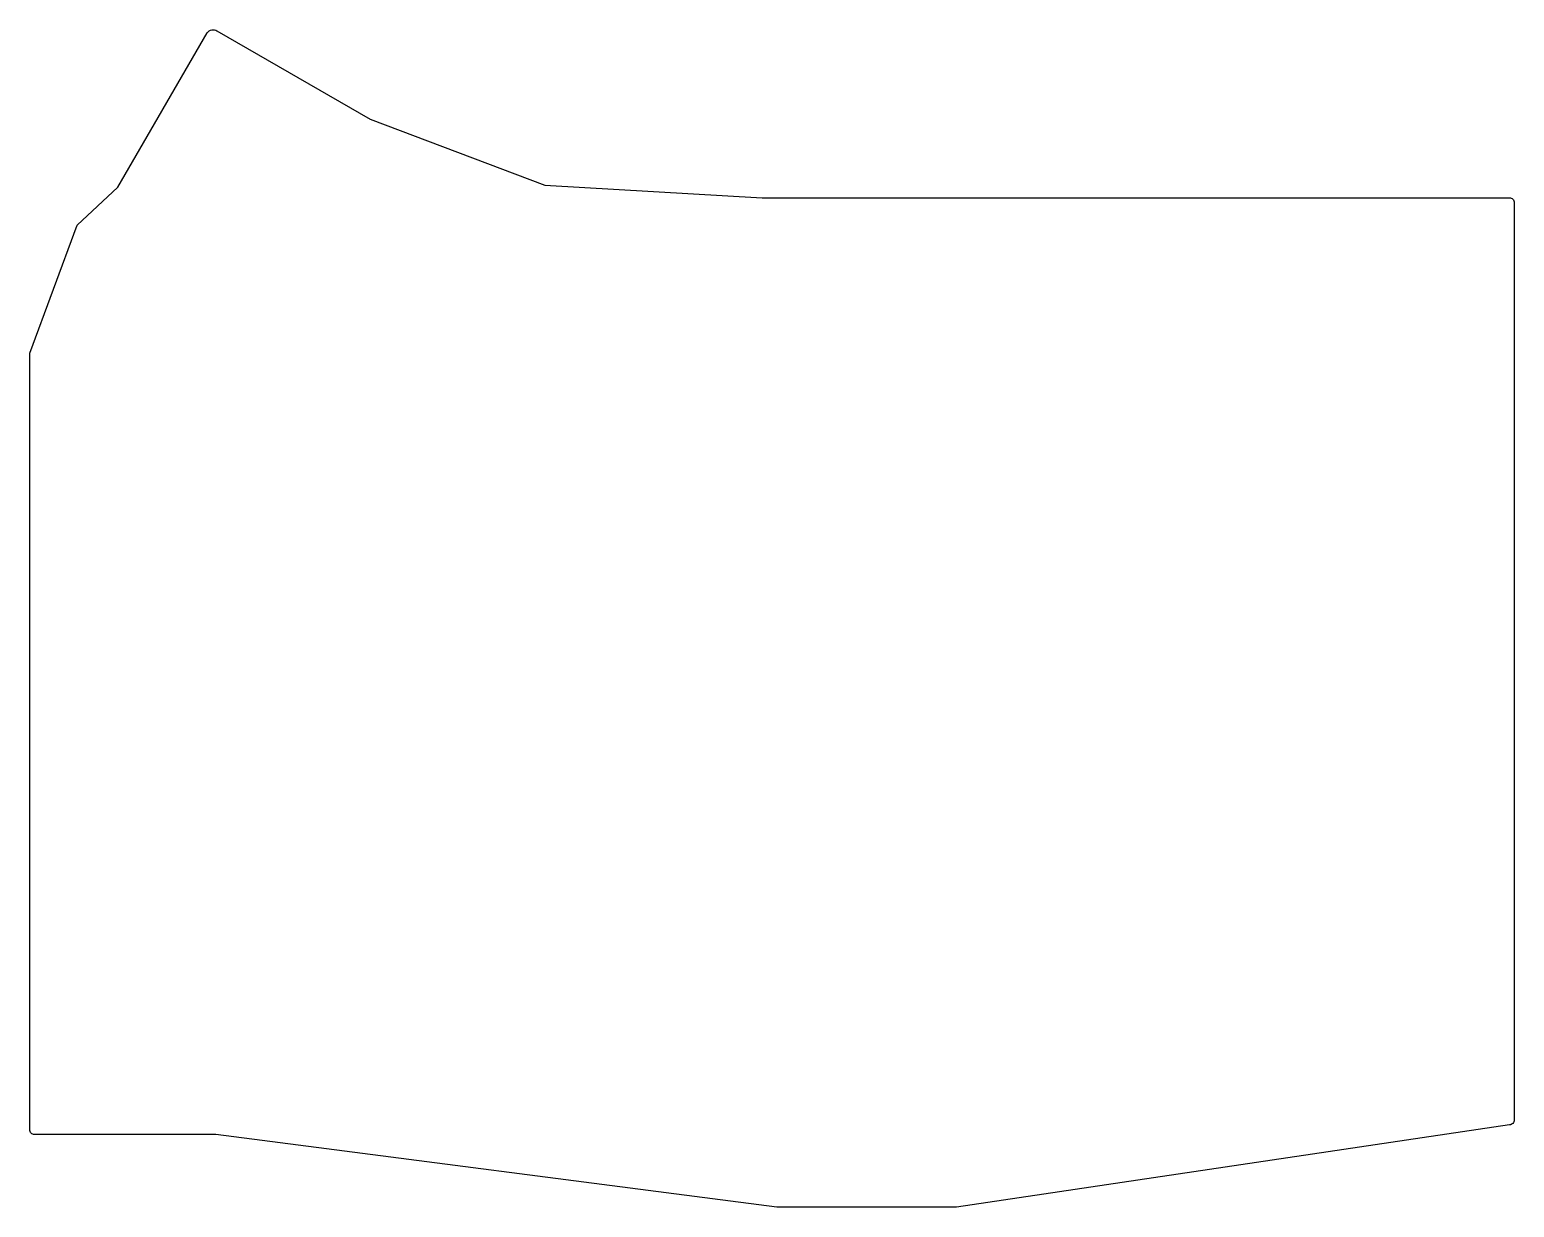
# Model space of a CAD drawing. Header units: millimetres. Extents: x -192 to -38, y 160 to 281.
import ezdxf

# ---------------------------------------------------------------- set-up
doc = ezdxf.new("R2010")
doc.units = ezdxf.units.MM
doc.layers.get('0').update_dxf_attribs({"linetype": 'CONTINUOUS'})

msp = doc.modelspace()

# ---------------------------------------------------------------- linework, layer by layer
msp.add_lwpolyline([(-38.5, 169, -0.4142135624), (-39, 168.5), (-96, 160), (-114.5, 160), (-172.3, 167.5), (-191, 167.5, -0.4142135624), (-191.5, 168), (-191.5, 248), (-186.6, 261.2), (-182.4, 265.1), (-173.199999, 280.999999, -0.4142135624), (-172.200001, 281.199999), (-156.4, 272.1), (-138.4, 265.3), (-116, 264), (-39, 264, -0.4142135624), (-38.5, 263.5)], format="xyb", close=True)

doc.saveas('drawing.dxf')
